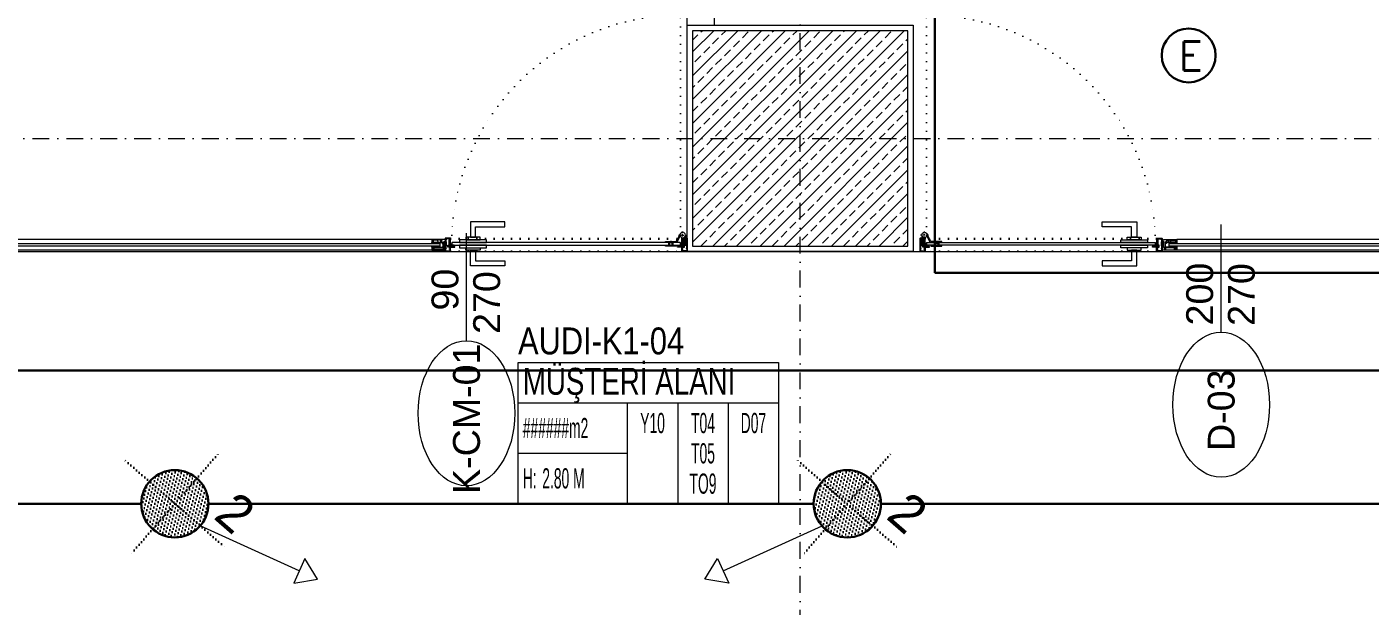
# Model space of a CAD drawing. Extents: x -1701 to 23780, y -363 to 7742.
# Drawn here: x 8980 to 9479.4, y 2231.2 to 2446.4 of the extents above; entities that cross this region are included whole.
import ezdxf
from ezdxf.enums import TextEntityAlignment as Align

# ---------------------------------------------------------------- set-up
doc = ezdxf.new("R2010")
doc.units = 0
doc.header["$LTSCALE"] = 25
doc.header["$MEASUREMENT"] = 0
for name, pattern in [('Audi$0$DASHDOT', [1, 0.5, -0.25, 0, -0.25]), ('Audi$0$DASHDOT2', [0.5, 0.25, -0.125, 0, -0.125]), ('Audi$0$DOT2', [0.125, 0, -0.125]), ('DOT2', [0.125, 0, -0.125])]:
    doc.linetypes.add(name, pattern=pattern)
doc.layers.get('0').update_dxf_attribs({"color": 9, "lineweight": 9})
for name, color, linetype, lineweight in [('0 @ 1', 9, 'Continuous', 9), ('31', 9, 'Continuous', 9), ('Audi$0$01', 8, 'Continuous', 9), ('Audi$0$06C', 8, 'Continuous', 9), ('Audi$0$06D', 8, 'Continuous', 9), ('Audi$0$07K', 8, 'Continuous', 9), ('Audi$0$09W', 8, 'Continuous', 9), ('Audi$0$10', 8, 'Continuous', 9), ('Audi$0$14', 8, 'Continuous', 9), ('Audi$0$15', 8, 'Continuous', 9), ('Audi$0$20', 8, 'Audi$0$DOT2', 9), ('Audi$0$21', 8, 'Continuous', 9), ('Audi$0$22', 8, 'Continuous', 9), ('Audi$0$24', 8, 'Audi$0$DASHDOT2', 9), ('Audi$0$35', 8, 'Continuous', 9), ('E-ACİL AYDINLATMA KİTİ', 7, 'Continuous', 30), ('E-Aydınlatma', 7, 'Continuous', 30), ('E-KABLO', 7, 'Continuous', 30)]:
    doc.layers.add(name, color=color, linetype=linetype, lineweight=lineweight)
doc.styles.add('Audi$0$Arial', font='arial.ttf', dxfattribs={"height": 2.5})
doc.styles.add('Audi$0$MuuM_TEXT-STANDART', font='ARIALN.TTF')
doc.styles.add('E-YAZI', font='txttw.shx')
doc.styles.add('TX-TEXT', font='')
doc.styles.get('TX-TEXT').set_extended_font_data('TrSah Futura Lt BT')
pattern_1 = [(225, (-604.72494, -2171.82614), (-0.0883883476, 0.0883883476), []), (135, (-604.72494, -2171.82614), (0.0883883476, 0.0883883476), [])]

# ---------------------------------------------------------------- blocks, each defined once
blk = doc.blocks.new('Audi$0$0_doorno')
blk.add_lwpolyline([(4.5, 0), (12.5, 0)])
blk.add_ellipse((-0.891, 0), major_axis=(-5.391, 0), ratio=0.666667)
at = {"style": 'Audi$0$Arial'}
blk.add_attdef('YUKSEKLIK', text='', height=2, dxfattribs=at).set_placement((5, 12.3), align=Align.TOP_LEFT)
blk.add_attdef('KAPINO', text='', height=2, dxfattribs=at).set_placement((0, 0), align=Align.MIDDLE)
blk.add_attdef('GENISLIK', text='', height=2, dxfattribs=at).set_placement((5, -3.789), align=Align.BOTTOM_LEFT)
blk = doc.blocks.new('Audi$0$0_roomno2-flat-2')
at = {"layer": 'Audi$0$21'}
blk.add_lwpolyline([(96.88, -52.5), (0, -52.5), (0, 0), (96.88, 0)], close=True, dxfattribs=at)
for points in [[(0, -15), (96.88, -15)], [(40.62, -15), (40.62, -52.5)], [(59.38, -15), (59.38, -52.5)], [(78.12, -15), (78.12, -52.5)], [(0, -33.75), (40.62, -33.75)]]:
    blk.add_lwpolyline(points, dxfattribs=at)
at = {"layer": 'Audi$0$21', "style": 'Audi$0$MuuM_TEXT-STANDART', "width": 0.6}
blk.add_text('H:', height=7.5, dxfattribs=at).set_placement((1.75, -43.04), align=Align.MIDDLE_LEFT)
at = {"layer": 'Audi$0$21', "style": 'Audi$0$Arial'}
blk.add_attdef('ODANO', (0, 5.85), '', height=10, dxfattribs=at)
blk.add_attdef('MEKANADI', text='', height=10, dxfattribs=at).set_placement((1.75, -15), align=Align.BOTTOM_LEFT)
at = {"layer": 'Audi$0$21', "style": 'Audi$0$MuuM_TEXT-STANDART', "width": 0.6}
for tag, p in [('YER01', (50, -22.5)), ('TAVAN01', (68.75, -22.5)), ('DUVAR01', (87.5, -22.5)), ('YER02', (50, -33.75)), ('TAVAN02', (68.75, -33.75)), ('DUVAR02', (87.5, -33.75)), ('YER03', (50, -45)), ('TAVAN03', (68.75, -45)), ('DUVAR03', (87.5, -45))]:
    blk.add_attdef(tag, text='', height=7.5, dxfattribs=at).set_placement(p, align=Align.MIDDLE_CENTER)
for tag, p in [('M2', (1.75, -24.38)), ('TEMIZTAVANYUKSEKLIGI', (9, -43.04))]:
    blk.add_attdef(tag, text='', height=7.5, dxfattribs=at).set_placement(p, align=Align.MIDDLE_LEFT)
blk = doc.blocks.new('Audi$0$p-kolon_80x80')
at = {"layer": 'Audi$0$09W'}
h = blk.add_hatch(dxfattribs=at)
h.set_pattern_fill('ANSI33', color=256, scale=25, style=0)
h.set_pattern_definition([(45, (-1222.5, -385), (-4.419417, 4.419417), []), (45, (-1218.0806, -385), (-4.419417, 4.419417), [3.125, -1.5625])])
h.paths.add_polyline_path([(-40, -40), (40, -40), (40, 40), (-40, 40)])
blk.add_lwpolyline([(-40, -40), (40, -40), (40, 40), (-40, 40)], close=True)
blk = doc.blocks.new('Audi$0$p-strahle-alüminyumdoğramaprofili')
at = {"layer": 'Audi$0$10'}
h = blk.add_hatch(dxfattribs=at)
h.set_pattern_fill('NET', color=256, angle=315, style=0)
h.set_pattern_definition(pattern_1)
h.paths.add_polyline_path([(-4.62, 2.65), (-4.68, 2.65), (-4.72, 2.75), (-4.72, 2.8), (-4.69, 2.8), (-4.69, 2.92), (-4.98, 2.92), (-4.98, 2.8), (-4.95, 2.8), (-4.99, 2.65), (-5.08, 2.66), (-5.25, 2.28), (-5.14, 2.28), (-5.14, 2.33), (-4.98, 2.52, 0.2599), (-4.9, 2.28), (-4.66, 2.28, 0.382682)])
h.paths.add_polyline_path([(-4.86, 2.52), (-4.67, 2.52, -2.16717)], flags=16)
h = blk.add_hatch(dxfattribs=at)
h.set_pattern_fill('NET', color=256, angle=315, style=0)
h.set_pattern_definition(pattern_1)
h.paths.add_polyline_path([(-4.62, 0.88), (-4.68, 0.88), (-4.72, 0.77), (-4.72, 0.73), (-4.69, 0.73), (-4.69, 0.6), (-4.98, 0.6), (-4.98, 0.73), (-4.95, 0.73), (-4.99, 0.88), (-5.08, 0.87), (-5.25, 1.24), (-5.14, 1.24), (-5.14, 1.2), (-4.98, 1.01, -0.2599), (-4.9, 1.24), (-4.66, 1.24, -0.382682)])
h.paths.add_polyline_path([(-4.86, 1), (-4.67, 1, 2.16717)], flags=16)
h = blk.add_hatch(dxfattribs=at)
h.set_pattern_fill('NET', color=256, angle=315, style=0)
h.set_pattern_definition([(225, (-608.45214, -2173.53612), (-0.0883883476, 0.0883883476), []), (135, (-608.45214, -2173.53612), (0.0883883476, 0.0883883476), [])])
h.paths.add_polyline_path([(-3.45, 2.28), (-3.45, 2.57), (-4.49, 2.57), (-4.49, 2.28)])
h = blk.add_hatch(dxfattribs=at)
h.set_pattern_fill('NET', color=256, angle=315, style=0)
h.set_pattern_definition([(225, (-608.45214, -2180.04526), (-0.0883883476, 0.0883883476), []), (135, (-608.45214, -2180.04526), (0.0883883476, 0.0883883476), [])])
h.paths.add_polyline_path([(-3.45, 0.93), (-3.45, 1.24), (-4.49, 1.24), (-4.49, 0.93)])
h = blk.add_hatch(dxfattribs=at)
h.set_pattern_fill('NET', color=256, angle=315, style=0)
h.set_pattern_definition([(225, (-629.50454, -2177.58922), (-0.0883883476, 0.0883883476), []), (135, (-629.50454, -2177.58922), (0.0883883476, 0.0883883476), [])])
h.paths.add_polyline_path([(0, 0.68), (0, 1.75), (-0.18, 1.75), (-0.18, 0.68)])
for points in [[(-5.08, 2.66), (-5.25, 2.28)], [(-5.09, 0.88), (-5.25, 1.24)], [(-4.98, 2.52), (-5.14, 2.33), (-5.14, 2.28)], [(-4.98, 1.01), (-5.14, 1.2), (-5.14, 1.24)], [(-4.92, 3.6), (-4.92, 3.16), (-4.61, 3.16), (-4.61, 2.87), (-4.52, 2.87), (-4.62, 2.65), (-4.68, 2.65), (-4.72, 2.75), (-4.72, 2.8), (-4.69, 2.8), (-4.69, 3.05), (-4.98, 3.05), (-4.98, 2.8), (-4.95, 2.8), (-4.99, 2.65), (-5.08, 2.66), (-5.07, 3.76), (-0.11, 3.76)], [(-4.69, 2.92), (-4.98, 2.92)], [(-4.71, 0.6), (-4.98, 0.6)], [(-2.83, 0.2), (-2.67, 0.2), (-2.67, -0.04), (-4.87, -0.04), (-4.87, 0.19), (-4.57, 0.19), (-4.57, 0.73), (-2.67, 0.73)], [(-4.52, 2.87), (-4.49, 2.87), (-4.49, 2.26)], [(-4.49, 0.93), (-4.49, 0.93), (-4.49, 1.26)], [(-3.45, 2.26), (-3.45, 2.57)], [(-3.45, 1.26), (-3.45, 0.93)], [(-2.08, 0.93), (-2.08, 2.57)], [(-0.18, 0.68), (0, 0.68), (0, 1.75)], [(-0.18, 1.75), (0, 1.75)]]:
    blk.add_lwpolyline(points, dxfattribs=at)
for points in [[(-0.18, 2.74), (-0.18, 2.21), (0, 2.21), (0, 2.08), (-0.18, 2.08), (-0.18, 0.43), (0, 0.43), (0, 0), (-0.12, 0), (-0.12, -0.24), (-5.09, -0.24), (-5.09, 0.88), (-4.98, 0.88), (-4.94, 0.7), (-4.99, 0.7), (-4.99, 0.33), (-4.71, 0.33), (-4.71, 0.88), (-4.56, 0.88), (-4.52, 0.93), (-1.28, 0.93), (-1.2, 1.22), (-0.9, 1.22), (-0.9, 0.62), (-0.58, 0.62), (-0.58, 2.74)], [(-2.03, 0.78), (-1.35, 0.78), (-1.35, 0.08), (-1.28, 0.04), (-1.28, -0.04), (-2.09, -0.04), (-2.09, 0.1), (-2.03, 0.15)]]:
    blk.add_lwpolyline(points, close=True, dxfattribs=at)
for points in [[(-0.57, 3.26), (-0.57, 3.62), (-4.89, 3.62), (-4.89, 3.65, 0.561743), (-4.97, 3.66, 0.595966), (-4.92, 3.6, -2.204878)], [(-4.67, 2.52), (-4.86, 2.52, 1)], [(-4.67, 1), (-4.86, 1, -1)], [(-4.61, 2.87), (-4.49, 3.45, -0.833203), (-4.18, 3.44, -0.447088)], [(-4.49, 2.57), (-1.23, 2.57, -0.414214), (-0.9, 2.25), (-0.9, 1.22)], [(-4.18, 3.44), (-4.18, 2.99, 0.414214), (-4.07, 2.89), (-0.82, 2.89), (-0.82, 3.62)], [(-2.67, 0.73), (-2.67, 0.32), (-2.83, 0.32, 1), (-2.83, 0.2, -1)], [(-0.11, 3.76), (-0.11, 3.62), (-0.45, 3.62), (-0.45, 3.14, -1), (-0.66, 3.14)], [(-0.66, 3.14, -0.305404), (-0.57, 3.26, -5.773092)]]:
    blk.add_lwpolyline(points, format="xyb", dxfattribs=at)
for centre, radius, start, end in [((-4.73, 2.47), 0.253, 168.6676, 234.1258), ((-4.73, 1.06), 0.253, 125.8742, 191.3324), ((-4.77, 2.44), 0.125, 139.5402, 40.4598), ((-4.77, 1.08), 0.125, 319.5402, 220.4598), ((-4.84, 2.48), 0.273, 305.9738, 36.4289), ((-4.84, 1.04), 0.273, 323.5711, 54.0262)]:
    blk.add_arc(centre, radius, start, end, dxfattribs=at)
blk = doc.blocks.new('Audi$0$g-kapı kolu-p')
for points in [[(11.85, 8.21), (-0.95, 8.21), (-0.95, 2.41), (0.95, 2.41), (0.95, 6.31), (11.85, 6.31), (11.85, 8.21)], [(11.85, -8.21), (-0.95, -8.21), (-0.95, -2.41), (0.95, -2.41), (0.95, -6.31), (11.85, -6.31), (11.85, -8.21)]]:
    blk.add_lwpolyline(points)
for points in [[(-5, 0.5), (5, 0.5), (5, 1.5), (-5, 1.5)], [(-2.65, 1.5), (2.65, 1.5), (2.65, 2.41), (-2.65, 2.41)], [(-5, -1.5), (5, -1.5), (5, -0.5), (-5, -0.5)], [(-2.65, -1.5), (2.65, -1.5), (2.65, -2.41), (-2.65, -2.41)]]:
    blk.add_lwpolyline(points, close=True)
blk = doc.blocks.new('Audi$0$k-cambölme-kapı-p')
at = {"layer": 'Audi$0$10'}
h = blk.add_hatch(dxfattribs=at)
h.set_pattern_fill('NET', color=256, angle=135, style=0)
h.set_pattern_definition([(135, (3753.7029, 560.85184), (-0.0883883476, -0.0883883476), []), (225, (3753.7029, 560.85184), (0.0883883476, -0.0883883476), [])])
h.paths.add_polyline_path([(2.08, -0.06), (2.08, 0.02), (2.07, 0.04), (2.05, 0.07), (2.01, 0.09), (1.98, 0.1), (1.97, 0.1), (1.97, -0.29), (1.94, -0.29), (1.94, -0.43), (1.88, -0.49), (1.67, -0.49), (1.82, -0.29), (1.73, -0.29), (1.53, -0.5), (1.44, -0.5), (1.62, -0.32), (1.62, -0.29), (1.51, -0.29), (1.34, -0.42), (1.32, -0.44), (1.3, -0.48), (1.29, -0.51), (1.26, -0.57), (1.26, -0.31), (1.32, -0.29), (1.23, -0.29), (1.23, -0.53), (1.23, -0.59), (1.24, -0.62), (1.26, -0.64), (3.47, -0.64), (3.47, -0.58), (3.38, -0.35), (3.38, -0.3), (3.42, -0.25), (3.42, -0.2), (3.38, -0.16), (2.73, -0.16), (2.74, -0.2), (2.91, -0.2, -1), (2.91, -0.25)])
h.paths.add_polyline_path([(2.05, -0.18), (2.05, -0.21), (2.08, -0.23), (2.11, -0.24), (2.15, -0.25), (2.95, -0.27), (2.92, -0.29), (2.55, -0.29), (2.54, -0.31), (2.52, -0.33), (2.5, -0.34), (2.48, -0.34), (2.46, -0.34), (2.44, -0.32), (2.42, -0.3), (2.08, -0.3), (1.99, -0.11), (1.99, -0.07), (2.05, -0.07)], flags=16)
h.paths.add_polyline_path([(2.41, -0.34), (2.51, -0.5), (2.08, -0.5), (2.08, -0.34)], flags=16)
h.paths.add_polyline_path([(2.55, -0.33), (2.89, -0.33), (2.94, -0.33), (3.28, -0.34, 0.166992), (3.34, -0.55), (2.72, -0.55), (2.55, -0.36)], flags=16)
h.paths.add_polyline_path([(3.02, -0.22), (3.02, -0.2), (3.33, -0.2, 0.10606), (3.29, -0.33), (3.01, -0.27)], flags=16)
h = blk.add_hatch(dxfattribs=at)
h.set_pattern_fill('NET', color=256, angle=135, style=0)
h.set_pattern_definition([(45, (474.94443, 2280.71206), (0.0883883476, -0.0883883476), []), (315, (474.94443, 2280.71206), (-0.0883883476, -0.0883883476), [])])
h.paths.add_polyline_path([(87.27, -0.16), (87.26, -0.2), (87.09, -0.2, 1), (87.09, -0.25), (87.92, -0.25), (87.92, -0.01), (87.93, 0.03), (87.96, 0.05), (88, 0.07), (88.03, 0.07), (88.03, -0.29), (88.06, -0.29), (88.06, -0.43), (88.12, -0.49), (88.33, -0.49), (88.18, -0.29), (88.27, -0.29), (88.47, -0.5), (88.56, -0.5), (88.38, -0.32), (88.38, -0.29), (88.49, -0.29), (88.66, -0.42), (88.68, -0.44), (88.7, -0.48), (88.71, -0.51), (88.74, -0.57), (88.74, -0.31), (88.68, -0.29), (88.77, -0.29), (88.77, -0.53), (88.77, -0.59), (88.76, -0.62), (88.74, -0.64), (86.53, -0.64), (86.53, -0.58), (86.62, -0.35), (86.62, -0.3), (86.58, -0.25), (86.58, -0.2), (86.62, -0.16)])
h.paths.add_polyline_path([(87.28, -0.55), (87.45, -0.36), (87.45, -0.33), (87.11, -0.33), (87.06, -0.33), (87.03, -0.31), (86.99, -0.27), (86.98, -0.22), (86.98, -0.2), (86.67, -0.2, -0.292264), (86.66, -0.55)], flags=16)
h.paths.add_polyline_path([(87.48, -0.51), (87.59, -0.51), (87.53, -0.43)], flags=16)
h.paths.add_polyline_path([(87.56, -0.4), (87.69, -0.5), (87.92, -0.5), (87.92, -0.34), (87.59, -0.34)], flags=16)
h.paths.add_polyline_path([(87.62, -0.53), (87.71, -0.62), (87.71, -0.53)], flags=16)
for points in [[(1.97, -0.29), (1.97, 2.13), (2.05, 2.13), (2.05, 2.28, 0.414214), (1.89, 2.44), (0.08, 2.44, 0.414214), (0, 2.36), (0, -2.36, 0.414214), (0.08, -2.44), (2.05, -2.44), (2.05, -2.25), (2.05, -2.23), (2.05, -2.23), (2.05, -2.23), (2.05, -2.23), (2.05, -2.23), (2.05, -0.89)], [(88.03, -0.29), (88.03, 2.13), (87.95, 2.13), (87.95, 2.28, -0.414214), (88.11, 2.44), (89.92, 2.44, -0.414214), (90, 2.36), (90, -2.36, -0.414214), (89.92, -2.44), (87.95, -2.44), (87.95, -2.25), (87.95, -2.23), (87.95, -2.23), (87.95, -2.23), (87.95, -2.23), (87.95, -2.23), (87.95, -0.89)], [(1.51, -0.29), (1.34, -0.42), (1.32, -0.44), (1.3, -0.48), (1.29, -0.51), (1.26, -0.57), (1.26, -0.31), (1.32, -0.29), (1.23, -0.29), (1.23, -0.53), (1.23, -0.59), (1.24, -0.62), (1.26, -0.64), (3.47, -0.64), (3.47, -0.58), (3.38, -0.35), (3.38, -0.3), (3.42, -0.25), (3.42, -0.2), (3.38, -0.16), (2.73, -0.16), (2.74, -0.2), (2.91, -0.2, -1), (2.91, -0.25, -1)], [(88.49, -0.29), (88.66, -0.42), (88.68, -0.44), (88.7, -0.48), (88.71, -0.51), (88.74, -0.57), (88.74, -0.31), (88.68, -0.29), (88.77, -0.29), (88.77, -0.53), (88.77, -0.59), (88.76, -0.62), (88.74, -0.64), (86.53, -0.64), (86.53, -0.58), (86.62, -0.35), (86.62, -0.3), (86.58, -0.25), (86.58, -0.2), (86.62, -0.16), (87.27, -0.16), (87.26, -0.2), (87.09, -0.2, 1), (87.09, -0.25, 1)], [(86.66, -0.55), (87.28, -0.55), (87.45, -0.36), (87.45, -0.33), (87.11, -0.33), (87.06, -0.33), (87.03, -0.31), (86.99, -0.27), (86.98, -0.22), (86.98, -0.2), (86.67, -0.2, 1)]]:
    blk.add_lwpolyline(points, format="xyb", dxfattribs=at)
for points in [[(1.82, 2.27), (0.16, 2.27), (0.16, 2.03), (0.38, 2.03), (0.38, 1.92), (0.22, 1.92), (0.22, 1.16), (0.35, 1.16), (0.35, -0.41), (0.22, -0.41), (0.22, -1.23), (0.36, -1.23), (0.36, -1.38), (0.16, -1.38), (0.16, -2.24), (1.82, -2.24), (1.82, -1.72), (1.62, -1.72), (1.62, -1.58), (1.82, -1.58), (1.82, -1.37), (1.61, -1.37), (1.61, -1.24), (1.74, -1.24), (1.74, -0.85), (1.06, -0.85), (1.06, -0.13), (1.5, -0.13), (1.5, 1.92), (1.57, 2.03), (1.82, 2.03), (1.82, 2.27)], [(0.69, 3.63), (0.69, 2.44)], [(0.69, 2.27), (0.69, -0.24), (1.06, -0.24)], [(1.06, 2.44), (1.06, 2.86)], [(1.06, -0.13), (1.06, 2.27)], [(1.5, 1.92), (1.06, 1.92)], [(1.17, 1.92), (1.17, -0.13)], [(2.91, -0.25), (2.08, -0.06), (2.08, 0.02), (2.07, 0.04), (2.05, 0.07), (2.01, 0.09), (1.98, 0.1), (1.97, 0.1)], [(3.84, 0.88), (2.63, 3.22)], [(4.07, 1.27), (2.67, 3.99)], [(8.14, 0.88), (8.14, 1.27), (4.07, 1.27)], [(5.3, 0.88), (5.3, -0.16)], [(5.5, 1.27), (5.77, 0.97), (5.77, 0.88)], [(5.59, 0.88), (5.59, -0.16)], [(6.76, 1.27), (6.49, 0.97), (6.49, 0.88)], [(6.67, 0.88), (6.67, -0.16)], [(6.96, 0.88), (6.96, -0.16)], [(87.09, -0.25), (87.92, -0.25), (87.92, -0.01), (87.93, 0.03), (87.96, 0.05), (88, 0.07), (88.03, 0.07)], [(88.18, 2.27), (89.84, 2.27), (89.84, 2.03), (89.62, 2.03), (89.62, 1.92), (89.78, 1.92), (89.78, 1.16), (89.65, 1.16), (89.65, -0.41), (89.78, -0.41), (89.78, -1.23), (89.64, -1.23), (89.64, -1.38), (89.84, -1.38), (89.84, -2.24), (88.18, -2.24), (88.18, -1.72), (88.38, -1.72), (88.38, -1.58), (88.18, -1.58), (88.18, -1.37), (88.39, -1.37), (88.39, -1.24), (88.26, -1.24), (88.26, -0.85), (88.94, -0.85), (88.94, -0.13), (88.5, -0.13), (88.5, 1.92), (88.43, 2.03), (88.18, 2.03), (88.18, 2.27)], [(2.05, -0.89), (3.59, -0.89), (3.59, -0.64), (1.23, -0.64), (1.23, -0.29), (1.97, -0.29)], [(1.62, -0.29), (1.62, -0.32), (1.44, -0.5), (1.53, -0.5), (1.73, -0.29)], [(1.82, -0.29), (1.67, -0.49), (1.88, -0.49), (1.94, -0.43), (1.94, -0.29)], [(3.34, -0.55), (2.72, -0.55), (2.55, -0.36), (2.55, -0.33), (2.89, -0.33), (2.94, -0.33)], [(3.28, -0.34), (3.28, -0.34), (2.94, -0.33)], [(3.01, -0.27), (3.02, -0.22), (3.02, -0.2), (3.33, -0.2)], [(3.01, -0.27), (3.29, -0.33), (3.29, -0.33)], [(4.06, -0.16), (4.06, -0.55), (8.14, -0.55)], [(8.14, -0.55), (8.14, -0.16)], [(87.95, -0.89), (86.41, -0.89), (86.41, -0.64), (88.77, -0.64), (88.77, -0.29), (88.03, -0.29)], [(87.59, -0.51), (87.53, -0.43), (87.48, -0.51), (87.59, -0.51)], [(88.18, -0.29), (88.33, -0.49), (88.12, -0.49), (88.06, -0.43), (88.06, -0.29)], [(88.38, -0.29), (88.38, -0.32), (88.56, -0.5), (88.47, -0.5), (88.27, -0.29)]]:
    blk.add_lwpolyline(points, dxfattribs=at)
at = {"layer": 'Audi$0$10', "linetype": 'Audi$0$DASHDOT', "ltscale": 0.05}
for points in [[(3.22, 3.63), (0.2, 3.63)], [(1.71, 2.14), (1.71, 4.9)], [(6.13, 1.44), (6.13, -0.55)]]:
    blk.add_lwpolyline(points, dxfattribs=at)
at = {"layer": 'Audi$0$10'}
for points in [[(1.99, -0.07), (2.05, -0.07), (2.05, -0.18), (2.05, -0.21), (2.08, -0.23), (2.11, -0.24), (2.15, -0.25), (2.95, -0.27), (2.92, -0.29), (2.55, -0.29), (2.54, -0.31), (2.52, -0.33), (2.5, -0.34), (2.48, -0.34), (2.46, -0.34), (2.44, -0.32), (2.42, -0.3), (2.08, -0.3), (1.99, -0.11)], [(2.08, -0.5), (2.08, -0.34), (2.41, -0.34), (2.51, -0.5), (2.51, -0.5)], [(87.92, -0.5), (87.92, -0.34), (87.59, -0.34), (87.56, -0.4), (87.69, -0.5)], [(87.62, -0.53), (87.71, -0.53), (87.71, -0.62)]]:
    blk.add_lwpolyline(points, close=True, dxfattribs=at)
blk.add_circle((1.71, 3.65), 1.02, dxfattribs=at)
for centre, start, end in [((3.6, -0.37), 176.143, 214.0649), ((3.6, -0.37), 148.8979, 173.1144), ((86.4, -0.37), 325.9351, 31.1021)]:
    blk.add_arc(centre, 0.322, start, end, dxfattribs=at)
at = {"layer": 'Audi$0$15', "linetype": 'Audi$0$DOT2'}
blk.add_lwpolyline([(2.48, 0.36), (2.48, 85.36)], dxfattribs=at)
at = {"layer": 'Audi$0$15'}
blk.add_lwpolyline([(2.58, 0.88), (87.42, 0.88), (87.52, 0.78), (87.52, -0.05), (87.42, -0.16), (2.58, -0.16), (2.58, -0.16), (2.48, -0.05), (2.48, 0.78), (2.58, 0.88)], dxfattribs=at)
at = {"layer": 'Audi$0$15', "linetype": 'Audi$0$DOT2'}
blk.add_arc((2.48, 0.36), 85.04, 0, 90, dxfattribs=at)
at = {"layer": 'Audi$0$20'}
for p, q in [((87.95, 2.43), (2.05, 2.43)), ((87.95, 2.13), (2.05, 2.13)), ((87.95, -2.23), (2.05, -2.23)), ((87.95, -2.44), (2.05, -2.44))]:
    blk.add_line(p, q, dxfattribs=at)
at = {"layer": 'Audi$0$06C', "xscale": -1}
blk.add_blockref('Audi$0$g-kapı kolu-p', (79.64, 0.38), dxfattribs=at)
blk = doc.blocks.new('*U4760')
at = {"layer": 'Audi$0$06D'}
for points in [[(4.95, 4), (521.05, 4)], [(4.95, 0), (521.04, 0)]]:
    blk.add_lwpolyline(points, dxfattribs=at)
at = {"layer": 'Audi$0$15'}
for points in [[(1.96, 2.5), (524.04, 2.5)], [(524.04, 1.5), (1.96, 1.5)]]:
    blk.add_lwpolyline(points, dxfattribs=at)
at = {"layer": '0 @ 1', "linetype": 'Continuous', "xscale": -1}
blk.add_blockref('Audi$0$p-strahle-alüminyumdoğramaprofili', (-0.12, 0.24), dxfattribs=at)
blk = doc.blocks.new('Audi')
at = {"layer": 'Audi$0$06D'}
for points in [[(9920.55, 2367.42), (9407.52, 2367.42)], [(9920.55, 2363.42), (9407.51, 2363.42)]]:
    blk.add_lwpolyline(points, dxfattribs=at)
at = {"layer": 'Audi$0$14'}
blk.add_lwpolyline([(9225.5, 2447), (9309.5, 2447), (9309.5, 2363), (9225.5, 2363)], close=True, dxfattribs=at)
at = {"layer": 'Audi$0$15'}
for points in [[(9404.52, 2365.92), (9923.54, 2365.92)], [(9923.54, 2364.92), (9404.52, 2364.92)]]:
    blk.add_lwpolyline(points, dxfattribs=at)
at = {"layer": 'Audi$0$24'}
for points in [[(9267.5, 195), (9267.5, 4035)], [(6827.5, 2405), (11027.5, 2405)]]:
    blk.add_lwpolyline(points, dxfattribs=at)
at = {"layer": 'Audi$0$35'}
blk.add_lwpolyline([(7909.5, 2803), (8525.5, 2803), (8525.5, 2363), (10472.5, 2363), (10472.5, 2240), (9967.4, 2240), (10004.84, 1897.89, 0.099521), (7703.07, 1167.17)], format="xyb", dxfattribs=at)
for points in [[(8609.5, 2803), (8609.5, 2743), (8535.5, 2743), (8535.5, 2447), (8609.5, 2447), (8609.5, 2363), (9225.5, 2363), (9225.5, 2803)], [(9235.5, 2743), (9235.5, 2447), (9309.5, 2447), (9309.5, 2363), (9925.5, 2363), (9925.5, 2447), (9990.5, 2447), (9990.5, 2743), (9925.5, 2743), (9925.5, 2803), (9309.5, 2803), (9309.5, 2743)]]:
    blk.add_lwpolyline(points, close=True, dxfattribs=at)
at = {"linetype": 'Continuous', "rotation": 180}
blk.add_blockref('*U4760', (9135.5, 2367.42), dxfattribs=at)
ref = blk.add_blockref('Audi$0$0_roomno2-flat-2', (9162.61, 2321.74))
ref.add_attrib('ODANO', 'AUDI-K1-04', dxfattribs={"layer": 'Audi$0$21', "height": 10, "style": 'Audi$0$MuuM_TEXT-STANDART'}).set_placement((9162.61, 2321.74), align=Align.BOTTOM_LEFT)
ref.add_attrib('MEKANADI', 'MÜŞTERİ ALANI', dxfattribs={"layer": 'Audi$0$21', "height": 10, "style": 'Audi$0$MuuM_TEXT-STANDART', "width": 0.9}).set_placement((9164.36, 2306.74), align=Align.BOTTOM_LEFT)
ref.add_attrib('M2', '######m2', dxfattribs={"layer": 'Audi$0$21', "height": 7.5, "style": 'Audi$0$MuuM_TEXT-STANDART', "width": 0.6}).set_placement((9164.36, 2297.37), align=Align.MIDDLE_LEFT)
ref.add_attrib('TEMIZTAVANYUKSEKLIGI', '2.80 M', dxfattribs={"layer": 'Audi$0$21', "height": 7.5, "style": 'Audi$0$MuuM_TEXT-STANDART', "width": 0.6}).set_placement((9171.61, 2278.7), align=Align.MIDDLE_LEFT)
ref.add_attrib('YER01', 'Y10', dxfattribs={"layer": 'Audi$0$21', "height": 7.5, "style": 'Audi$0$MuuM_TEXT-STANDART', "width": 0.6}).set_placement((9212.61, 2299.24), align=Align.MIDDLE_CENTER)
ref.add_attrib('TAVAN01', 'T04', dxfattribs={"layer": 'Audi$0$21', "height": 7.5, "style": 'Audi$0$MuuM_TEXT-STANDART', "width": 0.6}).set_placement((9231.36, 2299.24), align=Align.MIDDLE_CENTER)
ref.add_attrib('DUVAR01', 'D07', dxfattribs={"layer": 'Audi$0$21', "height": 7.5, "style": 'Audi$0$MuuM_TEXT-STANDART', "width": 0.6}).set_placement((9250.11, 2299.24), align=Align.MIDDLE_CENTER)
ref.add_attrib('TAVAN02', 'T05', dxfattribs={"layer": 'Audi$0$21', "height": 7.5, "style": 'Audi$0$MuuM_TEXT-STANDART', "width": 0.6}).set_placement((9231.36, 2287.99), align=Align.MIDDLE_CENTER)
ref.add_attrib('TAVAN03', 'TO9', dxfattribs={"layer": 'Audi$0$21', "height": 7.5, "style": 'Audi$0$MuuM_TEXT-STANDART', "width": 0.6}).set_placement((9231.36, 2276.74), align=Align.MIDDLE_CENTER)
at = {"layer": '0 @ 1', "linetype": 'Continuous', "rotation": 180}
blk.add_blockref('Audi$0$p-strahle-alüminyumdoğramaprofili', (9402.43, 2367.18), dxfattribs=at)
at = {"layer": 'Audi$0$01'}
blk.add_blockref('Audi$0$p-kolon_80x80', (9267.5, 2405), dxfattribs=at)
at = {"layer": 'Audi$0$07K', "xscale": -1}
blk.add_blockref('Audi$0$k-cambölme-kapı-p', (9225.5, 2365.44), dxfattribs=at)
at = {"layer": 'Audi$0$07K'}
blk.add_blockref('Audi$0$k-cambölme-kapı-p', (9312.02, 2365.44), dxfattribs=at)
at = {"layer": 'Audi$0$22'}
ref = blk.add_blockref('Audi$0$0_doorno', (9424, 2310.5), dxfattribs=dict(at, xscale=5, yscale=5, zscale=5, rotation=90))
ref.add_attrib('KAPINO', 'D-03', dxfattribs={"layer": '0', "height": 10, "rotation": 90, "style": 'Audi$0$Arial'}).set_placement((9424, 2303.99), align=Align.MIDDLE)
ref.add_attrib('GENISLIK', '200', dxfattribs={"layer": '0', "height": 10, "rotation": 90, "style": 'Audi$0$Arial'}).set_placement((9424, 2335.5), align=Align.BOTTOM_LEFT)
ref.add_attrib('YUKSEKLIK', '270', dxfattribs={"layer": '0', "height": 10, "rotation": 90, "style": 'Audi$0$Arial'}).set_placement((9426.5, 2335.32), align=Align.TOP_LEFT)
ref = blk.add_blockref('Audi$0$0_doorno', (9143.43, 2307.33), dxfattribs=dict(at, xscale=5, yscale=5, zscale=5, rotation=90))
ref.add_attrib('KAPINO', 'K-CM-01', dxfattribs={"layer": '0', "height": 10, "rotation": 90, "style": 'Audi$0$Arial'}).set_placement((9143.43, 2300.82), align=Align.MIDDLE)
ref.add_attrib('GENISLIK', '90', dxfattribs={"layer": '0', "height": 10, "rotation": 90, "style": 'Audi$0$Arial'}).set_placement((9143.43, 2341.04), align=Align.BOTTOM_LEFT)
ref.add_attrib('YUKSEKLIK', '270', dxfattribs={"layer": '0', "height": 10, "rotation": 90, "style": 'Audi$0$Arial'}).set_placement((9145.93, 2332.33), align=Align.TOP_LEFT)
blk = doc.blocks.new('p-bur-VW-spotlight')
at = {"layer": 'E-Aydınlatma'}
h = blk.add_hatch(dxfattribs=at)
h.set_pattern_fill('DOTS', color=4, scale=20)
edge = h.paths.add_edge_path()
edge.add_arc((0, 0), 12.5, 0, 360)
at = {"layer": 'E-Aydınlatma', "color": 4, "linetype": 'DOT2', "ltscale": 0.4}
for q in [(0, 25), (-25, 0), (0, -25), (25, 0)]:
    blk.add_line((0, 0), q, dxfattribs=at)
at = {"layer": 'E-Aydınlatma', "color": 4, "linetype": 'ByBlock'}
blk.add_circle((0, 0), 12.5, dxfattribs=at)
at = {"layer": 'E-Aydınlatma', "color": 4, "style": 'TX-TEXT', "text_generation_flag": 4}
blk.add_attdef('W', text='', height=14, rotation=180, dxfattribs=at).set_placement((19.53, 11.56), align=Align.MIDDLE_CENTER)
blk = doc.blocks.new('100_ACİL AYDINLATMA KİTİ')
at = {"layer": 'E-ACİL AYDINLATMA KİTİ', "color": 3}
blk.add_circle((0, 0), 1.251, dxfattribs=at)
at = {"layer": 'E-ACİL AYDINLATMA KİTİ', "color": 3, "style": 'E-YAZI'}
blk.add_text('E', height=1.34, dxfattribs=at).set_placement((-0.448, -0.694))

msp = doc.modelspace()

# ---------------------------------------------------------------- linework, layer by layer
at = {"layer": '31', "linetype": 'ByBlock'}
for points in [[(9081.26, 2244.36), (9044.43, 2261.04)], [(9238.87, 2244.36), (9275.7, 2261.04)], [(9079.2, 2239.81), (9088.09, 2241.27), (9083.32, 2248.92), (9079.2, 2239.81)], [(9240.93, 2239.81), (9232.04, 2241.27), (9236.81, 2248.92), (9240.93, 2239.81)]]:
    msp.add_lwpolyline(points, dxfattribs=at)
at = {"layer": 'E-KABLO', "color": 6}
for p, q in [((9317.5, 2455), (9317.5, 2355)), ((9317.5, 2355), (9909.5, 2355)), ((9925.5, 2318.71), (8525.5, 2318.71)), ((9022.5, 2269.25), (8797.5, 2269.25)), ((9272.5, 2269.24), (9047.5, 2269.25)), ((9510, 2269.23), (9297.5, 2269.25))]:
    msp.add_line(p, q, dxfattribs=at)

# ---------------------------------------------------------------- block references
at = {"color": 6}
msp.add_blockref('Audi', (0, 0), dxfattribs=at)
at = {"layer": '31', "linetype": 'ByBlock'}
ref = msp.add_blockref('p-bur-VW-spotlight', (9035, 2269.25), dxfattribs=dict(at, rotation=318.9622297052072))
ref.add_attrib('W', '2', dxfattribs={"layer": '0', "height": 14, "rotation": 138.9622, "style": 'TX-TEXT', "text_generation_flag": 6}).set_placement((9050.15, 2257.48), align=Align.BOTTOM_CENTER)
ref = msp.add_blockref('p-bur-VW-spotlight', (9285, 2269.25), dxfattribs=dict(at, rotation=318.9622297052072))
ref.add_attrib('W', '2', dxfattribs={"layer": '0', "height": 14, "rotation": 138.9622, "style": 'TX-TEXT', "text_generation_flag": 6}).set_placement((9300.15, 2257.48), align=Align.BOTTOM_CENTER)
at = {"layer": 'E-ACİL AYDINLATMA KİTİ', "xscale": 8, "yscale": 8, "zscale": 8}
msp.add_blockref('100_ACİL AYDINLATMA KİTİ', (9411.92, 2435.81), dxfattribs=at)

doc.saveas('drawing.dxf')
